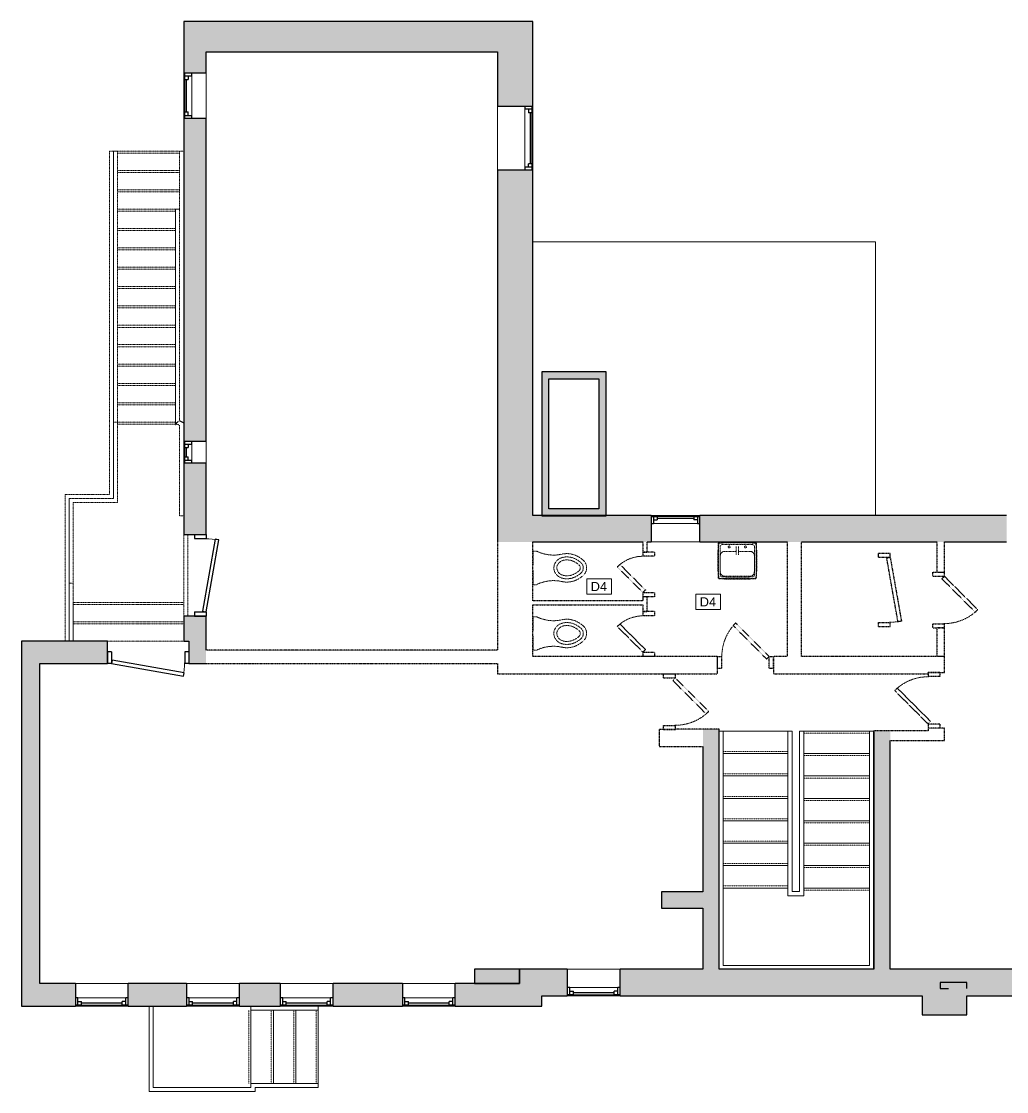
# Model space of a CAD drawing. Header units: inches. Extents: x -529 to 1015, y -2066 to -1239.
# Drawn here: x -529 to -45, y -1968 to -1442 of the extents above; entities that cross this region are included whole.
import ezdxf

# ---------------------------------------------------------------- set-up
doc = ezdxf.new("R2010")
doc.units = ezdxf.units.IN
doc.header["$MEASUREMENT"] = 0
doc.linetypes.add('Demolished', pattern=[0.1875, 0.125, -0.0625])
doc.linetypes.add('Overhead 1_16_', pattern=[0.101562, 0.0625, -0.039062])
for name, color, linetype, lineweight in [('A-ANNO-KEYN', 231, 'Continuous', 9), ('A-DOOR', 31, 'Continuous', 18), ('A-DOOR-FRAM', 31, 'Continuous', 30), ('A-FLOR-HRAL', 11, 'Continuous', 18), ('A-GLAZ', 151, 'Continuous', 18), ('A-ROOF', 132, 'Demolished', 9), ('A-WALL', 113, 'Continuous', 18), ('A-WALL-PATT', 111, 'Continuous', 18), ('I-WALL', 2, 'Demolished', 9), ('P-SANR-FIXT', 6, 'Demolished', 9), ('S-STRS', 31, 'Continuous', 18)]:
    doc.layers.add(name, color=color, linetype=linetype, lineweight=lineweight)
doc.styles.add('Arial', font='arial.ttf', dxfattribs={"height": 4.5})

# ---------------------------------------------------------------- blocks, each defined once
blk = doc.blocks.new('extra piece - extra piece-5080210-2ND FLOOR - DEMOLITION')
at = {"layer": 'A-WALL', "lineweight": 9}
blk.add_hatch(color=7, dxfattribs=at).paths.add_polyline_path([(-284.58, -1914.58), (-284.58, -1907.52), (-306.63, -1907.52), (-306.63, -1914.58)], flags=0)
at = {"layer": 'A-WALL', "color": 8, "lineweight": 30}
for p, q in [((-284.58, -1907.52), (-306.63, -1907.52)), ((-306.63, -1907.52), (-306.63, -1914.58)), ((-284.58, -1914.58), (-284.58, -1907.52)), ((-306.63, -1914.58), (-284.58, -1914.58))]:
    blk.add_line(p, q, dxfattribs=at)
blk = doc.blocks.new('Single Flush - D1 3_ X 7_3_ - NOT FR-6103513-2ND FLOOR - DEMOLITION')
at = {"layer": 'A-DOOR', "color": 8, "lineweight": 30}
for p, q in [((-17.36, 11.72), (-17.67, 10)), ((17.91, 5.5), (-17.36, 11.72)), ((-17.67, 10), (17.6, 3.78)), ((17.6, 3.78), (17.91, 5.5))]:
    blk.add_line(p, q, dxfattribs=at)
at = {"layer": 'A-DOOR', "lineweight": 9}
blk.add_arc((17.91, 5.5), 35.81, 170, 180.5, dxfattribs=at)
at = {"layer": 'A-DOOR-FRAM', "color": 8}
for p, q in [((-20, -0.25), (-20, 5.5)), ((-20, 5.5), (-18, 5.5)), ((-18, -0.25), (-18, 5.5)), ((18, -0.25), (18, 5.5)), ((18, 5.5), (20, 5.5)), ((20, -0.25), (20, 5.5)), ((-20, -0.25), (-18, -0.25)), ((18, -0.25), (20, -0.25))]:
    blk.add_line(p, q, dxfattribs=at)
blk = doc.blocks.new('Single Flush - OTJ_SOLIDFLUSH_ALUM 7_ 1_ 11 3_8_-5153016-2ND FLOOR - DEMOLITION')
at = {"layer": 'A-DOOR', "color": 10, "linetype": 'Demolished', "lineweight": 30}
for p, q in [((-4.8, 20.65), (-6.04, 19.41)), ((-6.04, 19.41), (10.36, 3.01)), ((11.59, 4.25), (-4.8, 20.65)), ((10.36, 3.01), (11.59, 4.25))]:
    blk.add_line(p, q, dxfattribs=at)
at = {"layer": 'A-DOOR', "color": 7, "linetype": 'Demolished', "lineweight": 9}
blk.add_arc((11.59, 4.25), 23.19, 135, 180.5, dxfattribs=at)
at = {"layer": 'A-DOOR-FRAM', "color": 10, "linetype": 'Demolished'}
for p, q in [((-13.69, -1.5), (-13.69, 4.25)), ((-13.69, 4.25), (-11.69, 4.25)), ((-11.69, -1.5), (-11.69, 4.25)), ((11.69, -1.5), (11.69, 4.25)), ((11.69, 4.25), (13.69, 4.25)), ((13.69, -1.5), (13.69, 4.25)), ((-13.69, -1.5), (-11.69, -1.5)), ((11.69, -1.5), (13.69, -1.5))]:
    blk.add_line(p, q, dxfattribs=at)
blk = doc.blocks.new('Single Flush - OTJ_SOLIDFLUSH_ALUM 7_ 1_ 11 3_8_-5152999-2ND FLOOR - DEMOLITION')
at = {"layer": 'A-DOOR', "color": 10, "linetype": 'Demolished', "lineweight": 30}
for p, q in [((-6.04, -17.03), (10.36, -0.64)), ((11.59, -1.88), (-4.8, -18.27)), ((10.36, -0.64), (11.59, -1.88)), ((-4.8, -18.27), (-6.04, -17.03))]:
    blk.add_line(p, q, dxfattribs=at)
at = {"layer": 'A-DOOR', "color": 7, "linetype": 'Demolished', "lineweight": 9}
blk.add_arc((11.59, -1.88), 23.19, 179.5, 225, dxfattribs=at)
at = {"layer": 'A-DOOR-FRAM', "color": 10, "linetype": 'Demolished'}
for p, q in [((-13.69, 3.87), (-13.69, -1.88)), ((-13.69, 3.87), (-11.69, 3.87)), ((-11.69, 3.87), (-11.69, -1.88)), ((11.69, 3.87), (11.69, -1.88)), ((11.69, 3.87), (13.69, 3.87)), ((13.69, 3.87), (13.69, -1.88)), ((-13.69, -1.88), (-11.69, -1.88)), ((11.69, -1.88), (13.69, -1.88))]:
    blk.add_line(p, q, dxfattribs=at)
blk = doc.blocks.new('Window-Double-Hung - 26_ x 42_-5128332-2ND FLOOR - DEMOLITION')
at = {"layer": 'A-GLAZ', "color": 8, "lineweight": 30}
for p, q in [((-13, 6.5), (-13, -6.5)), ((-13, 6), (-10, 6)), ((-11.75, 6), (-11.75, 2.5)), ((-10, 6), (-10, 4.25)), ((10, 6), (13, 6)), ((10, 6), (10, 4.25)), ((11.75, 6), (11.75, 2.5)), ((13, -6.5), (13, 6.5)), ((-13, 2.5), (-11.75, 2.5)), ((-11.75, 4.25), (-10, 4.25)), ((-10, 5.125), (10, 5.125)), ((11.75, 4.25), (10, 4.25)), ((11.75, 2.5), (13, 2.5))]:
    blk.add_line(p, q, dxfattribs=at)
at = {"layer": 'A-GLAZ'}
for p, q in [((13, 6.5), (-13, 6.5)), ((-13, -6.5), (13, -6.5))]:
    blk.add_line(p, q, dxfattribs=at)
at = {"layer": 'A-GLAZ', "lineweight": 9}
for p, q in [((-10, 6), (10, 6)), ((-11.75, 2.5), (11.75, 2.5))]:
    blk.add_line(p, q, dxfattribs=at)
blk = doc.blocks.new('Window-Double-Hung - 26_ x 42_-5128400-2ND FLOOR - DEMOLITION')
at = {"layer": 'A-GLAZ', "color": 8, "lineweight": 30}
for p, q in [((-13, 5.5), (-13, -5.5)), ((13, -5.5), (13, 5.5)), ((-13, 5), (-10, 5)), ((-13, 1.5), (-11.75, 1.5)), ((-11.75, 5), (-11.75, 1.5)), ((-11.75, 3.25), (-10, 3.25)), ((-10, 5), (-10, 3.25)), ((-10, 4.125), (10, 4.125)), ((10, 5), (13, 5)), ((10, 5), (10, 3.25)), ((11.75, 3.25), (10, 3.25)), ((11.75, 5), (11.75, 1.5)), ((11.75, 1.5), (13, 1.5))]:
    blk.add_line(p, q, dxfattribs=at)
at = {"layer": 'A-GLAZ'}
for p, q in [((13, 5.5), (-13, 5.5)), ((-13, -5.5), (13, -5.5))]:
    blk.add_line(p, q, dxfattribs=at)
at = {"layer": 'A-GLAZ', "lineweight": 9}
for p, q in [((-11.75, 1.5), (11.75, 1.5)), ((-10, 5), (10, 5))]:
    blk.add_line(p, q, dxfattribs=at)
blk = doc.blocks.new('Single Flush - OTJ_SOLIDFLUSH_ALUM 7_ 1_ 11 3_8_-5177327-2ND FLOOR - DEMOLITION')
at = {"layer": 'A-DOOR', "color": 10, "linetype": 'Demolished', "lineweight": 30}
for p, q in [((-6.04, -19.16), (10.36, -2.76)), ((11.59, -4), (-4.8, -20.4)), ((10.36, -2.76), (11.59, -4)), ((-4.8, -20.4), (-6.04, -19.16))]:
    blk.add_line(p, q, dxfattribs=at)
at = {"layer": 'A-DOOR', "color": 7, "linetype": 'Demolished', "lineweight": 9}
blk.add_arc((11.59, -4), 23.19, 179.5, 225, dxfattribs=at)
at = {"layer": 'A-DOOR-FRAM', "color": 10, "linetype": 'Demolished'}
for p, q in [((-13.69, 1.75), (-13.69, -4)), ((-13.69, 1.75), (-11.69, 1.75)), ((-11.69, 1.75), (-11.69, -4)), ((11.69, 1.75), (11.69, -4)), ((11.69, 1.75), (13.69, 1.75)), ((13.69, 1.75), (13.69, -4)), ((-13.69, -4), (-11.69, -4)), ((11.69, -4), (13.69, -4))]:
    blk.add_line(p, q, dxfattribs=at)
blk = doc.blocks.new('Window-Double-Hung - 22_ X 52_-5167452-2ND FLOOR - DEMOLITION')
at = {"layer": 'A-GLAZ', "color": 8, "lineweight": 30}
for p, q in [((-11, 5.5), (-11, -5.5)), ((11, -5.5), (11, 5.5)), ((-11, 5), (-8, 5)), ((-11, 1.5), (-9.75, 1.5)), ((-9.75, 5), (-9.75, 1.5)), ((-9.75, 3.25), (-8, 3.25)), ((-8, 5), (-8, 3.25)), ((-8, 4.125), (8, 4.125)), ((8, 5), (11, 5)), ((8, 5), (8, 3.25)), ((9.75, 3.25), (8, 3.25)), ((9.75, 5), (9.75, 1.5)), ((9.75, 1.5), (11, 1.5))]:
    blk.add_line(p, q, dxfattribs=at)
at = {"layer": 'A-GLAZ'}
for p, q in [((11, 5.5), (-11, 5.5)), ((-11, -5.5), (11, -5.5))]:
    blk.add_line(p, q, dxfattribs=at)
at = {"layer": 'A-GLAZ', "lineweight": 9}
for p, q in [((-9.75, 1.5), (9.75, 1.5)), ((-8, 5), (8, 5))]:
    blk.add_line(p, q, dxfattribs=at)
blk = doc.blocks.new('Window-Double-Hung - 31_ X 52_-5196153-2ND FLOOR - DEMOLITION')
at = {"layer": 'A-GLAZ', "color": 8, "lineweight": 30}
for p, q in [((-15.5, 8.6875), (-15.5, -8.6875)), ((-15.5, 8.1875), (-12.5, 8.1875)), ((-14.25, 8.1875), (-14.25, 4.6875)), ((-14.25, 6.4375), (-12.5, 6.4375)), ((-12.5, 8.1875), (-12.5, 6.4375)), ((-12.5, 7.3125), (12.5, 7.3125)), ((12.5, 8.1875), (15.5, 8.1875)), ((12.5, 8.1875), (12.5, 6.4375)), ((14.25, 6.4375), (12.5, 6.4375)), ((14.25, 8.1875), (14.25, 4.6875)), ((15.5, -8.6875), (15.5, 8.6875)), ((-15.5, 4.6875), (-14.25, 4.6875)), ((14.25, 4.6875), (15.5, 4.6875))]:
    blk.add_line(p, q, dxfattribs=at)
at = {"layer": 'A-GLAZ'}
for p, q in [((15.5, 8.6875), (-15.5, 8.6875)), ((-15.5, -8.6875), (15.5, -8.6875))]:
    blk.add_line(p, q, dxfattribs=at)
at = {"layer": 'A-GLAZ', "lineweight": 9}
for p, q in [((-12.5, 8.1875), (12.5, 8.1875)), ((-14.25, 4.6875), (14.25, 4.6875))]:
    blk.add_line(p, q, dxfattribs=at)
blk = doc.blocks.new('P-Toilet-Wall-3D - Wall Mount-5502591-2ND FLOOR - DEMOLITION')
at = {"layer": 'P-SANR-FIXT', "color": 7}
for p, q in [((-277.88, -1709.22), (-277.88, -1702.22)), ((-277.88, -1702.22), (-276.26, -1702.22)), ((-277.95, -1709.22), (-277.88, -1709.22)), ((-277.88, -1711.72), (-277.95, -1711.72)), ((-277.88, -1718.72), (-277.88, -1711.72)), ((-276.26, -1718.72), (-277.88, -1718.72))]:
    blk.add_line(p, q, dxfattribs=at)
for centre, radius, start, end in [((-267.85, -1685.37), 18.83, 243.4615, 282.704), ((-262.09, -1710.9), 5.71, 102.704, 149.296), ((-262.09, -1710.9), 4.24, 102.704, 149.296), ((-261.3, -1714.4), 10.93, 65.296, 102.704), ((-261.3, -1714.4), 9.3, 65.296, 102.704), ((-261.3, -1714.4), 7.83, 65.296, 102.704), ((-262.62, -1717.28), 11, 48.704, 65.296), ((-262.62, -1717.28), 12.47, 48.704, 65.296), ((-262.62, -1717.28), 14.09, 48.704, 65.296), ((-256.64, -1710.47), 5.03, 311.296, 48.704), ((-262.82, -1710.47), 4.87, 149.296, 210.704), ((-262.82, -1710.47), 3.4, 149.296, 210.704), ((-262.09, -1710.04), 4.24, 210.704, 257.296), ((-262.62, -1703.66), 11, 294.704, 311.296), ((-256.64, -1710.47), 1.93, 311.296, 48.704), ((-256.64, -1710.47), 3.4, 311.296, 48.704), ((-267.85, -1735.57), 18.83, 77.296, 116.5385), ((-262.09, -1710.04), 5.71, 210.704, 257.296), ((-261.3, -1706.53), 10.93, 257.296, 294.704), ((-261.3, -1706.53), 9.3, 257.296, 294.704), ((-261.3, -1706.53), 7.83, 257.296, 294.704), ((-262.62, -1703.66), 12.47, 294.704, 311.296), ((-262.62, -1703.66), 14.09, 294.704, 311.296)]:
    blk.add_arc(centre, radius, start, end, dxfattribs=at)
blk = doc.blocks.new('Single Flush - OTJ_SOLIDFLUSH_ALUM 1_5_ W-5494110-2ND FLOOR - DEMOLITION')
at = {"layer": 'A-DOOR', "color": 10, "linetype": 'Demolished', "lineweight": 30}
for p, q in [((-4.93, -12.36), (7.67, 0.24)), ((7.67, 0.24), (8.91, -1)), ((8.91, -1), (-3.69, -13.6)), ((-3.69, -13.6), (-4.93, -12.36))]:
    blk.add_line(p, q, dxfattribs=at)
at = {"layer": 'A-DOOR', "color": 7, "linetype": 'Demolished', "lineweight": 9}
blk.add_arc((8.91, -1), 17.81, 179.5, 225, dxfattribs=at)
at = {"layer": 'A-DOOR-FRAM', "color": 10, "linetype": 'Demolished'}
for p, q in [((-11, 4.75), (-11, -1)), ((-11, 4.75), (-9, 4.75)), ((-9, 4.75), (-9, -1)), ((9, 4.75), (9, -1)), ((9, 4.75), (11, 4.75)), ((11, 4.75), (11, -1)), ((-11, -1), (-9, -1)), ((9, -1), (11, -1))]:
    blk.add_line(p, q, dxfattribs=at)
blk = doc.blocks.new('P-Sink-Rectangular - PSR1918-3060176-2ND FLOOR - DEMOLITION')
at = {"layer": 'P-SANR-FIXT', "color": 7}
for p, q in [((-9.5, 4.97), (-9.34, 8.49)), ((-9.13, 8.48), (-9.28, 4.96)), ((-8.99, 8.84), (-5.52, 9)), ((-5.51, 8.78), (-8.98, 8.63)), ((-8.5, 5.01), (-8.42, 6.97)), ((-7.47, 7.92), (-5.51, 8)), ((-5.52, 9), (5.52, 9)), ((-5.52, 9), (-5.51, 8.78)), ((5.51, 8.78), (-5.51, 8.78)), ((-5.51, 8), (5.51, 8)), ((5.52, 9), (5.51, 8.78)), ((8.98, 8.63), (5.51, 8.78)), ((5.51, 8), (7.47, 7.92)), ((5.52, 9), (8.99, 8.84)), ((8.42, 6.97), (8.5, 5.01)), ((9.28, 4.96), (9.13, 8.48)), ((9.34, 8.49), (9.5, 4.97)), ((-9.5, 4.97), (-9.28, 4.96)), ((-9.5, -4.97), (-9.5, 4.97)), ((-9.28, 4.96), (-9.28, -4.96)), ((-8.5, -5.01), (-8.5, 5.01)), ((-8.35, -5.5), (-8.35, 2.5)), ((-8.35, -5.5), (-8.35, 2.5)), ((-6.25, 4.6), (-0.49, 4.6)), ((-6.25, 4.6), (-0.49, 4.6)), ((0.48, 4.6), (6.25, 4.6)), ((0.48, 4.6), (6.25, 4.6)), ((8.35, 2.5), (8.35, -5.5)), ((8.35, 2.5), (8.35, -5.5)), ((8.5, 5.01), (8.5, -5.01)), ((9.5, 4.97), (9.28, 4.96)), ((9.28, -4.96), (9.28, 4.96)), ((9.5, 4.97), (9.5, -4.97)), ((-9.5, -4.97), (-9.28, -4.96)), ((-9.34, -8.49), (-9.5, -4.97)), ((-9.28, -4.96), (-9.13, -8.48)), ((-8.42, -6.97), (-8.5, -5.01)), ((8.5, -5.01), (8.42, -6.97)), ((9.13, -8.48), (9.28, -4.96)), ((9.5, -4.97), (9.28, -4.96)), ((9.5, -4.97), (9.34, -8.49)), ((-5.52, -9), (-8.99, -8.84)), ((-8.98, -8.63), (-5.51, -8.78)), ((-5.51, -8), (-7.47, -7.92)), ((6.25, -7.6), (-6.25, -7.6)), ((6.25, -7.6), (-6.25, -7.6)), ((-5.52, -9), (-5.51, -8.78)), ((5.52, -9), (-5.52, -9)), ((5.51, -8), (-5.51, -8)), ((-5.51, -8.78), (5.51, -8.78)), ((7.47, -7.92), (5.51, -8)), ((5.51, -8.78), (8.98, -8.63)), ((5.52, -9), (5.51, -8.78)), ((8.99, -8.84), (5.52, -9))]:
    blk.add_line(p, q, dxfattribs=at)
at = {"layer": 'P-SANR-FIXT', "color": 7, "flags": 128}
for points in [[(-0.5, 6.97), (-0.5, 6.97), (-0.5, 6.96), (-0.5, 6.95), (-0.5, 6.94), (-0.5, 6.93), (-0.5, 6.91), (-0.5, 6.89), (-0.5, 6.87), (-0.5, 6.84), (-0.5, 6.81), (-0.5, 6.78), (-0.5, 6.74), (-0.5, 6.7), (-0.5, 6.66), (-0.5, 6.62), (-0.5, 6.57), (-0.5, 6.52), (-0.5, 6.47), (-0.5, 6.42), (-0.5, 6.36), (-0.5, 6.3), (-0.5, 6.24), (-0.5, 6.18), (-0.5, 6.11), (-0.5, 6.05), (-0.5, 5.98), (-0.5, 5.91), (-0.5, 5.84), (-0.5, 5.77), (-0.5, 5.69), (-0.5, 5.62), (-0.5, 5.54), (-0.5, 5.46), (-0.5, 5.39), (-0.5, 5.31), (-0.5, 5.23), (-0.5, 5.15), (-0.5, 5.07), (-0.5, 4.99), (-0.5, 4.91), (-0.5, 4.83), (-0.5, 4.75), (-0.5, 4.67), (-0.5, 4.59), (-0.5, 4.51), (-0.5, 4.44), (-0.5, 4.36), (-0.5, 4.28), (-0.5, 4.21), (-0.5, 4.13), (-0.5, 4.06), (-0.5, 3.99), (-0.5, 3.92), (-0.5, 3.86), (-0.5, 3.79), (-0.5, 3.73), (-0.5, 3.66), (-0.5, 3.61), (-0.5, 3.55), (-0.5, 3.49), (-0.5, 3.44), (-0.5, 3.39), (-0.5, 3.34), (-0.5, 3.3), (-0.5, 3.25), (-0.5, 3.21), (-0.5, 3.18), (-0.5, 3.14), (-0.5, 3.11), (-0.5, 3.08), (-0.5, 3.06), (-0.5, 3.04), (-0.5, 3.02), (-0.5, 3), (-0.5, 2.99), (-0.5, 2.98), (-0.5, 2.97), (-0.5, 2.97), (-0.5, 2.97)], [(0.5, 2.97), (0.5, 2.97), (0.5, 2.97), (0.5, 2.98), (0.5, 2.99), (0.5, 3.01), (0.5, 3.02), (0.5, 3.05), (0.5, 3.07), (0.5, 3.1), (0.5, 3.13), (0.5, 3.16), (0.5, 3.19), (0.5, 3.23), (0.5, 3.27), (0.5, 3.32), (0.5, 3.36), (0.5, 3.41), (0.5, 3.46), (0.5, 3.52), (0.5, 3.57), (0.5, 3.63), (0.5, 3.69), (0.5, 3.76), (0.5, 3.82), (0.5, 3.89), (0.5, 3.95), (0.5, 4.02), (0.5, 4.1), (0.5, 4.17), (0.5, 4.24), (0.5, 4.32), (0.5, 4.39), (0.5, 4.47), (0.5, 4.55), (0.5, 4.63), (0.5, 4.71), (0.5, 4.79), (0.5, 4.87), (0.5, 4.95), (0.5, 5.03), (0.5, 5.11), (0.5, 5.19), (0.5, 5.26), (0.5, 5.34), (0.5, 5.42), (0.5, 5.5), (0.5, 5.58), (0.5, 5.65), (0.5, 5.73), (0.5, 5.8), (0.5, 5.87), (0.5, 5.94), (0.5, 6.01), (0.5, 6.08), (0.5, 6.14), (0.5, 6.21), (0.5, 6.27), (0.5, 6.33), (0.5, 6.39), (0.5, 6.44), (0.5, 6.49), (0.5, 6.55), (0.5, 6.59), (0.5, 6.64), (0.5, 6.68), (0.5, 6.72), (0.5, 6.76), (0.5, 6.79), (0.5, 6.82), (0.5, 6.85), (0.5, 6.88), (0.5, 6.9), (0.5, 6.92), (0.5, 6.93), (0.5, 6.95), (0.5, 6.96), (0.5, 6.96), (0.5, 6.97), (0.5, 6.97)]]:
    blk.add_lwpolyline(points, dxfattribs=at)
at = {"layer": 'P-SANR-FIXT', "color": 7}
for centre, radius, start, end in [((-8.97, 8.47), 0.371, 92.5667, 177.4333), ((-8.97, 8.47), 0.156, 92.5667, 177.4333), ((-7.42, 6.92), 0.995, 92.5667, 177.4333), ((-4, 6.75), 0.5, 360, 180), ((-4, 6.75), 0.5, 180, 360), ((4, 6.75), 0.5, 360, 180), ((4, 6.75), 0.5, 180, 360), ((7.42, 6.92), 0.995, 2.5667, 87.4333), ((8.97, 8.47), 0.156, 2.5667, 87.4333), ((8.97, 8.47), 0.371, 2.5667, 87.4333), ((-6.25, 2.5), 2.1, 90, 180), ((-6.25, 2.5), 2.1, 90, 180), ((-6.25, 2.5), 2.1, 160.0288, 180), ((-6.25, 2.5), 2.1, 115.0288, 154.9712), ((-6.25, 2.5), 2.1, 90, 109.9712), ((6.25, 2.5), 2.1, 70.0288, 90), ((6.25, 2.5), 2.1, 0, 90), ((6.25, 2.5), 2.1, 0, 90), ((6.25, 2.5), 2.1, 25.0288, 64.9712), ((6.25, 2.5), 2.1, 0, 19.9712), ((-8.97, -8.47), 0.371, 182.5667, 267.4333), ((-8.97, -8.47), 0.156, 182.5667, 267.4333), ((-7.42, -6.92), 0.995, 182.5667, 267.4333), ((-6.25, -5.5), 2.1, 180, 199.9712), ((-6.25, -5.5), 2.1, 180, 270), ((-6.25, -5.5), 2.1, 180, 270), ((-6.25, -5.5), 2.1, 205.0288, 244.9712), ((-6.25, -5.5), 2.1, 250.0288, 270), ((6.25, -5.5), 2.1, 270, 360), ((6.25, -5.5), 2.1, 270, 360), ((6.25, -5.5), 2.1, 270, 289.9712), ((6.25, -5.5), 2.1, 295.0288, 334.9712), ((7.42, -6.92), 0.995, 272.5667, 357.4333), ((6.25, -5.5), 2.1, 340.0288, 360), ((8.97, -8.47), 0.156, 272.5667, 357.4333), ((8.97, -8.47), 0.371, 272.5667, 357.4333)]:
    blk.add_arc(centre, radius, start, end, dxfattribs=at)
blk = doc.blocks.new('Single Flush - D1 2_8_ X 6_8_ - NOT FR-5955694-2ND FLOOR - DEMOLITION')
at = {"layer": 'A-DOOR', "color": 10, "linetype": 'Demolished', "lineweight": 30}
for p, q in [((-15.73, -7.8), (15.6, -2.28)), ((15.91, -4), (-15.42, -9.52)), ((15.6, -2.28), (15.91, -4)), ((-15.42, -9.52), (-15.73, -7.8))]:
    blk.add_line(p, q, dxfattribs=at)
at = {"layer": 'A-DOOR', "color": 7, "linetype": 'Demolished', "lineweight": 9}
blk.add_arc((15.91, -4), 31.81, 179.5, 190, dxfattribs=at)
at = {"layer": 'A-DOOR-FRAM', "color": 10, "linetype": 'Demolished'}
for p, q in [((-18, 1.75), (-18, -4)), ((-18, 1.75), (-16, 1.75)), ((-16, 1.75), (-16, -4)), ((16, 1.75), (16, -4)), ((16, 1.75), (18, 1.75)), ((18, 1.75), (18, -4)), ((-18, -4), (-16, -4)), ((16, -4), (18, -4))]:
    blk.add_line(p, q, dxfattribs=at)
blk = doc.blocks.new('Window-Double-Hung - 24_ x 36_-5514896-2ND FLOOR - DEMOLITION')
at = {"layer": 'A-GLAZ', "color": 8, "lineweight": 30}
for p, q in [((-12, 6.5), (-12, -6.5)), ((-12, 6), (-9, 6)), ((-10.75, 6), (-10.75, 2.5)), ((-9, 6), (-9, 4.25)), ((9, 6), (12, 6)), ((9, 6), (9, 4.25)), ((10.75, 6), (10.75, 2.5)), ((12, -6.5), (12, 6.5)), ((-12, 2.5), (-10.75, 2.5)), ((-10.75, 4.25), (-9, 4.25)), ((-9, 5.125), (9, 5.125)), ((10.75, 4.25), (9, 4.25)), ((10.75, 2.5), (12, 2.5))]:
    blk.add_line(p, q, dxfattribs=at)
at = {"layer": 'A-GLAZ'}
for p, q in [((12, 6.5), (-12, 6.5)), ((-12, -6.5), (12, -6.5))]:
    blk.add_line(p, q, dxfattribs=at)
at = {"layer": 'A-GLAZ', "lineweight": 9}
for p, q in [((-9, 6), (9, 6)), ((-10.75, 2.5), (10.75, 2.5))]:
    blk.add_line(p, q, dxfattribs=at)
blk = doc.blocks.new('Top Rail Type - Top Rail_Internal_-5646202-2ND FLOOR - DEMOLITION')
at = {"layer": 'A-FLOR-HRAL', "color": 7, "linetype": 'Demolished', "lineweight": 9}
for p, q in [((-483.95, -1505.89), (-481.95, -1505.89)), ((-483.95, -1638.89), (-483.95, -1505.89)), ((-481.95, -1505.89), (-481.95, -1638.89)), ((-483.95, -1638.89), (-481.95, -1638.89)), ((-483.95, -1676.44), (-483.95, -1638.89)), ((-481.95, -1638.89), (-481.95, -1678.44)), ((-505.7, -1676.44), (-483.95, -1676.44)), ((-505.7, -1717.94), (-505.7, -1676.44)), ((-481.95, -1678.44), (-503.7, -1678.44)), ((-503.7, -1678.44), (-503.7, -1717.94)), ((-505.7, -1717.94), (-503.7, -1717.94)), ((-505.7, -1727.44), (-505.7, -1717.94)), ((-503.7, -1717.94), (-503.7, -1727.44)), ((-505.7, -1746.44), (-505.7, -1727.44)), ((-503.7, -1727.44), (-503.7, -1746.44))]:
    blk.add_line(p, q, dxfattribs=at)
blk = doc.blocks.new('Top Rail Type - Top Rail_Internal_-V6-2ND FLOOR - DEMOLITION')
at = {"layer": 'A-FLOR-HRAL', "color": 7, "linetype": 'Demolished', "lineweight": 9}
for p, q in [((-481.95, -1505.89), (-483.95, -1505.89)), ((-483.95, -1505.89), (-483.95, -1638.89)), ((-481.95, -1505.89), (-481.95, -1638.89)), ((-483.95, -1638.89), (-483.95, -1676.44)), ((-481.95, -1638.89), (-481.95, -1678.44)), ((-505.7, -1676.44), (-505.7, -1717.94)), ((-483.95, -1676.44), (-505.7, -1676.44)), ((-503.7, -1678.44), (-503.7, -1717.94)), ((-481.95, -1678.44), (-503.7, -1678.44)), ((-505.7, -1717.94), (-505.7, -1746.44)), ((-503.7, -1717.94), (-503.7, -1746.44))]:
    blk.add_line(p, q, dxfattribs=at)
blk = doc.blocks.new('Top Rail Type - Top Rail_Internal_-5646213-2ND FLOOR - DEMOLITION')
at = {"layer": 'A-FLOR-HRAL', "color": 7, "linetype": 'Demolished', "lineweight": 9}
for p, q in [((-453.45, -1534.39), (-451.45, -1534.39)), ((-453.45, -1639.43), (-453.45, -1534.39)), ((-451.45, -1534.39), (-451.45, -1638.28)), ((-452.45, -1638.89), (-453.45, -1639.43)), ((-453.37, -1639.55), (-451.52, -1638.24)), ((-451.52, -1638.24), (-449.45, -1639.28)), ((-453.45, -1639.51), (-453.45, -1640.27)), ((-453.45, -1640.27), (-452.72, -1639.88)), ((-451.45, -1640.51), (-453.37, -1639.55)), ((-451.45, -1684.95), (-451.45, -1640.51)), ((-449.45, -1684.95), (-451.45, -1684.95))]:
    blk.add_line(p, q, dxfattribs=at)
blk = doc.blocks.new('Top Rail Type - Top Rail_Internal_-V7-2ND FLOOR - DEMOLITION')
at = {"layer": 'A-FLOR-HRAL', "color": 7, "linetype": 'Demolished', "lineweight": 9}
for p, q in [((-451.45, -1534.39), (-453.45, -1534.39)), ((-453.45, -1534.39), (-453.45, -1639.51)), ((-451.45, -1534.39), (-451.45, -1638.28)), ((-451.45, -1638.28), (-449.45, -1639.28)), ((-453.37, -1639.55), (-451.45, -1640.51)), ((-451.45, -1640.51), (-451.45, -1684.95)), ((-449.45, -1684.95), (-451.45, -1684.95))]:
    blk.add_line(p, q, dxfattribs=at)
blk = doc.blocks.new('Window-Double-Hung - 10_5_ X 52_ 2-5956748-2ND FLOOR - DEMOLITION')
at = {"layer": 'A-GLAZ', "color": 8, "lineweight": 30}
for p, q in [((-5.25, 5.5), (-5.25, -5.5)), ((5.25, -5.5), (5.25, 5.5)), ((-5.25, 5), (-2.25, 5)), ((-5.25, 1.5), (-4, 1.5)), ((-4, 5), (-4, 1.5)), ((-4, 3.25), (-2.25, 3.25)), ((-2.25, 5), (-2.25, 3.25)), ((-2.25, 4.125), (2.25, 4.125)), ((2.25, 5), (5.25, 5)), ((2.25, 5), (2.25, 3.25)), ((4, 3.25), (2.25, 3.25)), ((4, 5), (4, 1.5)), ((4, 1.5), (5.25, 1.5))]:
    blk.add_line(p, q, dxfattribs=at)
at = {"layer": 'A-GLAZ'}
for p, q in [((5.25, 5.5), (-5.25, 5.5)), ((-5.25, -5.5), (5.25, -5.5))]:
    blk.add_line(p, q, dxfattribs=at)
at = {"layer": 'A-GLAZ', "lineweight": 9}
for p, q in [((-4, 1.5), (4, 1.5)), ((-2.25, 5), (2.25, 5))]:
    blk.add_line(p, q, dxfattribs=at)
blk = doc.blocks.new('Keynote Tag - Keynote Number - Boxed-135510-2ND FLOOR - DEMOLITION')
at = {"layer": 'A-ANNO-KEYN'}
for p, q in [((-0.125, -0.079), (-0.125, 0.078)), ((-0.125, 0.078), (0.125, 0.078)), ((0.125, 0.078), (0.125, -0.079)), ((-0.125, -0.079), (0.125, -0.079))]:
    blk.add_line(p, q, dxfattribs=at)

msp = doc.modelspace()

# ---------------------------------------------------------------- hatches: boundary and pattern name
at = {"layer": 'A-WALL-PATT', "lineweight": 9}
h = msp.add_hatch(color=7, dxfattribs=at)
h.paths.add_polyline_path([(-446.95, -1746.44), (-438.45, -1746.44), (-438.45, -1734.12), (-449.45, -1734.12), (-449.45, -1746.44)], flags=0)
h.paths.add_polyline_path([(-438.45, -1694.12), (-438.45, -1658.93), (-449.45, -1658.93), (-449.45, -1694.12)], flags=0)
h.paths.add_polyline_path([(-449.45, -1648.43), (-438.45, -1648.43), (-438.45, -1489.66), (-449.45, -1489.66)], flags=0)
h.paths.add_polyline_path([(-438.45, -1467.66), (-438.45, -1442.2), (-449.45, -1442.2), (-449.45, -1467.66)], flags=0)
for points in [[(-277.95, -1457.2), (-277.95, -1442.2), (-438.45, -1442.2), (-438.45, -1457.2), (-295.32, -1457.2)], [(-295.32, -1684.72), (-277.95, -1684.72), (-277.95, -1549.39), (-295.32, -1549.39), (-295.32, -1656.88)], [(-245.58, -1617.72), (-242.08, -1617.72), (-242.08, -1614.22), (-273.58, -1614.22), (-273.58, -1617.72), (-270.08, -1617.72)], [(-270.08, -1681.47), (-270.08, -1617.72), (-273.58, -1617.72), (-273.58, -1681.47)], [(-242.08, -1684.97), (-242.08, -1617.72), (-245.58, -1617.72), (-245.58, -1684.97)], [(-245.58, -1684.97), (-245.58, -1681.47), (-273.58, -1681.47), (-273.58, -1684.97), (-261.36, -1684.97)], [(-194.36, -1697.72), (-186.36, -1697.72), (-186.36, -1684.72), (-194.36, -1684.72), (-194.36, -1695.96)], [(-529.17, -1925.58), (-520.17, -1925.58), (-520.17, -1746.44), (-529.17, -1746.44), (-529.17, -1865.31)], [(-486.95, -1757.44), (-486.95, -1746.44), (-520.17, -1746.44), (-520.17, -1757.44)], [(-438.45, -1757.44), (-438.45, -1746.44), (-446.95, -1746.44), (-446.95, -1757.44)], [(-186.53, -1907.52), (-186.53, -1789.65), (-194.53, -1789.65), (-194.53, -1907.52)], [(-102.51, -1907.52), (-102.51, -1790.4), (-110.51, -1790.4), (-110.51, -1907.52)], [(-194.53, -1877.53), (-194.53, -1869.53), (-214.9, -1869.53), (-214.9, -1877.53)], [(-273.58, -1925.58), (-273.58, -1907.52), (-284.58, -1907.52), (-284.58, -1925.58)], [(-64.92, -1916.91), (-64.92, -1914.02), (-77.92, -1914.02), (-77.92, -1916.91), (-73.81, -1916.91)], [(-64.92, -1929.91), (-64.92, -1916.91), (-73.81, -1916.91), (-73.81, -1929.91)], [(-73.81, -1929.91), (-73.81, -1920.52), (-86.81, -1920.52), (-86.81, -1929.91)]]:
    msp.add_hatch(color=7, dxfattribs=at).paths.add_polyline_path(points, flags=0)
h = msp.add_hatch(color=7, dxfattribs=at)
h.paths.add_polyline_path([(-277.95, -1549.39), (-277.95, -1515.05), (-295.32, -1515.05), (-295.32, -1549.39)], flags=0)
h.paths.add_polyline_path([(-295.32, -1483.79), (-277.95, -1483.79), (-277.95, -1457.2), (-295.32, -1457.2)], flags=0)
h = msp.add_hatch(color=7, dxfattribs=at)
h.paths.add_polyline_path([(-223.95, -1697.72), (-219.95, -1697.72), (-219.95, -1684.72), (-295.32, -1684.72), (-295.32, -1697.72), (-234.82, -1697.72)], flags=0)
h.paths.add_polyline_path([(-194.36, -1697.72), (-194.36, -1684.72), (-195.95, -1684.72), (-195.95, -1697.72), (-195.01, -1697.72)], flags=0)
h = msp.add_hatch(color=7, dxfattribs=at)
h.paths.add_polyline_path([(357.94, -1697.72), (357.94, -1684.72), (202.95, -1684.72), (202.95, -1697.72), (349.06, -1697.72)], flags=0)
h.paths.add_polyline_path([(126.01, -1697.72), (178.95, -1697.72), (178.95, -1684.72), (126.01, -1684.72)], flags=0)
h.paths.add_polyline_path([(102.01, -1697.72), (102.01, -1684.72), (52.01, -1684.72), (52.01, -1697.72)], flags=0)
h.paths.add_polyline_path([(-45.36, -1697.72), (-45.36, -1684.72), (-186.36, -1684.72), (-186.36, -1697.72), (-75.58, -1697.72)], flags=0)
h.paths.add_polyline_path([(-21.36, -1697.72), (28.01, -1697.72), (28.01, -1684.72), (-21.36, -1684.72)], flags=0)
h = msp.add_hatch(color=7, dxfattribs=at)
h.paths.add_polyline_path([(335.08, -1920.52), (335.08, -1914.91), (351.7, -1914.91), (351.7, -1907.52), (201.3, -1907.52), (201.3, -1920.52), (295.98, -1920.52)], flags=0)
h.paths.add_polyline_path([(133.05, -1920.52), (180.3, -1920.52), (180.3, -1907.52), (97.05, -1907.52), (97.05, -1920.52), (120.05, -1920.52)], flags=0)
h.paths.add_polyline_path([(76.05, -1920.52), (76.05, -1907.52), (-16.81, -1907.52), (-16.81, -1920.52), (30.58, -1920.52)], flags=0)
h.paths.add_polyline_path([(-37.81, -1920.52), (-37.81, -1907.52), (-235.08, -1907.52), (-235.08, -1920.52), (-73.81, -1920.52), (-73.81, -1916.91), (-64.92, -1916.91), (-64.92, -1920.52)], flags=0)
h.paths.add_polyline_path([(-261.08, -1920.52), (-261.08, -1907.52), (-273.58, -1907.52), (-273.58, -1920.52)], flags=0)
h = msp.add_hatch(color=7, dxfattribs=at)
h.paths.add_polyline_path([(-284.58, -1925.58), (-284.58, -1914.58), (-316.08, -1914.58), (-316.08, -1925.58)], flags=0)
h.paths.add_polyline_path([(-376.08, -1925.58), (-342.08, -1925.58), (-342.08, -1914.58), (-376.08, -1914.58)], flags=0)
h.paths.add_polyline_path([(-422.08, -1925.58), (-402.08, -1925.58), (-402.08, -1914.58), (-422.08, -1914.58)], flags=0)
h.paths.add_polyline_path([(-448.08, -1925.58), (-448.08, -1914.58), (-476.67, -1914.58), (-476.67, -1925.58)], flags=0)
h.paths.add_polyline_path([(-520.17, -1925.58), (-502.67, -1925.58), (-502.67, -1914.58), (-520.17, -1914.58)], flags=0)

# ---------------------------------------------------------------- linework, layer by layer
at = {"layer": 'A-ROOF', "linetype": 'Continuous', "lineweight": 18}
for p, q in [((-109.75, -1550.37), (-277.95, -1550.37)), ((-109.75, -1684.72), (-109.75, -1550.37))]:
    msp.add_line(p, q, dxfattribs=at)
at = {"layer": 'A-WALL', "color": 8, "lineweight": 30}
for p, q in [((-449.45, -1442.2), (-449.45, -1467.66)), ((-277.95, -1442.2), (-449.45, -1442.2)), ((-277.95, -1483.79), (-277.95, -1442.2)), ((-438.45, -1467.66), (-438.45, -1457.2)), ((-438.45, -1457.2), (-295.32, -1457.2)), ((-295.32, -1457.2), (-295.32, -1483.79)), ((-449.45, -1489.66), (-449.45, -1648.43)), ((-438.45, -1648.43), (-438.45, -1489.66)), ((-295.32, -1515.05), (-295.32, -1697.72)), ((-277.95, -1684.72), (-277.95, -1515.05)), ((-449.45, -1658.93), (-449.45, -1694.12)), ((-438.45, -1694.12), (-438.45, -1658.93)), ((-219.95, -1684.72), (-277.95, -1684.72)), ((-45.36, -1684.72), (-195.95, -1684.72)), ((-449.45, -1694.12), (-438.45, -1694.12)), ((-277.95, -1697.72), (-223.95, -1697.72)), ((-221.95, -1697.72), (-219.95, -1697.72)), ((-195.95, -1697.72), (-153.09, -1697.72)), ((-146.09, -1697.72), (-79.66, -1697.72)), ((-75.91, -1697.72), (-45.36, -1697.72)), ((-438.45, -1734.12), (-449.45, -1734.12)), ((-449.45, -1734.12), (-449.45, -1746.44)), ((-438.45, -1750.81), (-438.45, -1734.12)), ((-486.95, -1746.44), (-529.17, -1746.44)), ((-529.17, -1746.44), (-529.17, -1925.58)), ((-486.95, -1757.44), (-486.95, -1746.44)), ((-449.45, -1746.44), (-446.95, -1746.44)), ((-446.95, -1746.44), (-446.95, -1757.44)), ((-520.17, -1757.44), (-486.95, -1757.44)), ((-520.17, -1914.58), (-520.17, -1757.44)), ((-446.95, -1757.44), (-438.45, -1757.44)), ((-261.08, -1907.52), (-284.58, -1907.52)), ((-284.58, -1907.52), (-284.58, -1914.58)), ((-194.53, -1907.52), (-235.08, -1907.52)), ((-110.51, -1907.52), (-186.53, -1907.52)), ((-37.81, -1907.52), (-102.51, -1907.52)), ((-502.67, -1914.58), (-520.17, -1914.58)), ((-448.08, -1914.58), (-476.67, -1914.58)), ((-402.08, -1914.58), (-422.08, -1914.58)), ((-342.08, -1914.58), (-376.08, -1914.58)), ((-284.58, -1914.58), (-316.08, -1914.58)), ((-64.92, -1914.02), (-77.92, -1914.02)), ((-77.92, -1914.02), (-77.92, -1916.91)), ((-77.92, -1916.91), (-73.81, -1916.91)), ((-64.92, -1916.91), (-64.92, -1914.02)), ((-273.58, -1920.52), (-261.08, -1920.52)), ((-273.58, -1925.58), (-273.58, -1920.52)), ((-235.08, -1920.52), (-86.81, -1920.52)), ((-86.81, -1920.52), (-86.81, -1929.91)), ((-64.92, -1920.52), (-37.81, -1920.52)), ((-64.92, -1929.91), (-64.92, -1920.52)), ((-529.17, -1925.58), (-502.67, -1925.58)), ((-476.67, -1925.58), (-448.08, -1925.58)), ((-422.08, -1925.58), (-402.08, -1925.58)), ((-376.08, -1925.58), (-342.08, -1925.58)), ((-316.08, -1925.58), (-273.58, -1925.58)), ((-86.81, -1929.91), (-64.92, -1929.91))]:
    msp.add_line(p, q, dxfattribs=at)
at = {"layer": 'A-WALL', "lineweight": 9}
msp.add_line((-295.32, -1483.79), (-277.95, -1483.79), dxfattribs=at)
at = {"layer": 'A-WALL', "color": 10, "linetype": 'Demolished', "lineweight": 30}
for p, q in [((-75.91, -1753.95), (-83.91, -1753.95)), ((-75.91, -1761.83), (-75.91, -1753.95)), ((-83.91, -1761.83), (-75.91, -1761.83)), ((-208.02, -1789.84), (-216.02, -1789.84)), ((-216.02, -1789.84), (-216.02, -1798.15)), ((-75.91, -1789.21), (-83.91, -1789.21)), ((-83.91, -1789.21), (-83.91, -1790.4)), ((-75.91, -1795.28), (-75.91, -1789.21)), ((-83.91, -1795.28), (-75.91, -1795.28)), ((-216.02, -1798.15), (-208.02, -1798.15))]:
    msp.add_line(p, q, dxfattribs=at)
at = {"layer": 'I-WALL', "color": 8, "linetype": 'Continuous', "lineweight": 30}
for p, q in [((-242.08, -1614.22), (-273.58, -1614.22)), ((-273.58, -1614.22), (-273.58, -1684.97)), ((-270.08, -1617.72), (-245.58, -1617.72)), ((-270.08, -1681.47), (-270.08, -1617.72)), ((-245.58, -1617.72), (-245.58, -1681.47)), ((-242.08, -1684.97), (-242.08, -1614.22)), ((-273.58, -1684.97), (-242.08, -1684.97)), ((-245.58, -1681.47), (-270.08, -1681.47)), ((-186.53, -1907.52), (-186.53, -1789.65)), ((-110.51, -1790.4), (-110.51, -1907.52)), ((-102.51, -1907.52), (-102.51, -1795.28)), ((-194.53, -1798.15), (-194.53, -1869.53)), ((-194.53, -1869.53), (-214.9, -1869.53)), ((-214.9, -1869.53), (-214.9, -1877.53)), ((-214.9, -1877.53), (-194.53, -1877.53)), ((-194.53, -1877.53), (-194.53, -1907.52))]:
    msp.add_line(p, q, dxfattribs=at)
at = {"layer": 'I-WALL', "color": 10, "lineweight": 30}
for p, q in [((-295.32, -1697.72), (-295.32, -1750.81)), ((-277.95, -1726.69), (-277.95, -1697.72)), ((-223.95, -1697.72), (-223.95, -1702.69)), ((-221.95, -1702.69), (-221.95, -1697.72)), ((-153.09, -1697.72), (-153.09, -1753.95)), ((-146.09, -1753.95), (-146.09, -1697.72)), ((-79.66, -1697.72), (-79.66, -1712.51)), ((-75.91, -1712.51), (-75.91, -1697.72)), ((-223.95, -1702.69), (-221.95, -1702.69)), ((-79.66, -1712.51), (-75.91, -1712.51)), ((-223.95, -1726.69), (-277.95, -1726.69)), ((-221.95, -1724.69), (-223.95, -1724.69)), ((-223.95, -1724.69), (-223.95, -1726.69)), ((-221.95, -1731.94), (-221.95, -1724.69)), ((-277.95, -1753.95), (-277.95, -1728.69)), ((-277.95, -1728.69), (-223.95, -1728.69)), ((-223.95, -1728.69), (-223.95, -1731.94)), ((-223.95, -1731.94), (-221.95, -1731.94)), ((-79.66, -1739.88), (-79.66, -1753.84)), ((-75.91, -1739.88), (-79.66, -1739.88)), ((-75.91, -1753.84), (-75.91, -1739.88)), ((-295.32, -1750.81), (-438.45, -1750.81)), ((-187.28, -1753.95), (-277.95, -1753.95)), ((-187.28, -1762.45), (-187.28, -1753.95)), ((-153.09, -1753.95), (-159.9, -1753.95)), ((-159.9, -1753.95), (-159.9, -1762.45)), ((-83.91, -1753.95), (-146.09, -1753.95)), ((-79.66, -1753.84), (-75.91, -1753.84)), ((-438.45, -1757.44), (-295.32, -1757.44)), ((-295.32, -1757.44), (-295.32, -1762.45)), ((-295.32, -1762.45), (-187.28, -1762.45)), ((-159.9, -1762.45), (-83.91, -1762.45)), ((-83.91, -1762.45), (-83.91, -1761.83)), ((-186.53, -1789.65), (-208.02, -1789.65)), ((-208.02, -1789.65), (-208.02, -1789.84)), ((-83.91, -1790.4), (-110.51, -1790.4)), ((-102.51, -1795.28), (-83.91, -1795.28)), ((-208.02, -1798.15), (-194.53, -1798.15))]:
    msp.add_line(p, q, dxfattribs=at)
at = {"layer": 'S-STRS', "color": 7, "linetype": 'Demolished', "lineweight": 9}
for p, q in [((-483.95, -1505.89), (-485.95, -1505.89)), ((-485.95, -1505.89), (-485.95, -1640.21)), ((-451.45, -1505.89), (-481.95, -1505.89)), ((-451.45, -1506.89), (-481.95, -1506.89)), ((-449.45, -1505.89), (-451.45, -1505.89)), ((-451.45, -1505.89), (-451.45, -1515.39)), ((-451.45, -1515.39), (-481.95, -1515.39)), ((-451.45, -1516.39), (-481.95, -1516.39)), ((-451.45, -1515.39), (-451.45, -1524.89)), ((-451.45, -1524.89), (-481.95, -1524.89)), ((-451.45, -1525.89), (-481.95, -1525.89)), ((-451.45, -1524.89), (-451.45, -1534.39)), ((-453.45, -1534.39), (-481.95, -1534.39)), ((-453.45, -1535.39), (-481.95, -1535.39)), ((-453.45, -1543.89), (-481.95, -1543.89)), ((-453.45, -1544.89), (-481.95, -1544.89)), ((-453.45, -1553.39), (-481.95, -1553.39)), ((-453.45, -1554.39), (-481.95, -1554.39)), ((-453.45, -1562.89), (-481.95, -1562.89)), ((-453.45, -1563.89), (-481.95, -1563.89)), ((-453.45, -1572.39), (-481.95, -1572.39)), ((-453.45, -1573.39), (-481.95, -1573.39)), ((-453.45, -1581.89), (-481.95, -1581.89)), ((-453.45, -1582.89), (-481.95, -1582.89)), ((-453.45, -1591.39), (-481.95, -1591.39)), ((-453.45, -1592.39), (-481.95, -1592.39)), ((-453.45, -1600.89), (-481.95, -1600.89)), ((-453.45, -1601.89), (-481.95, -1601.89)), ((-453.45, -1610.39), (-481.95, -1610.39)), ((-453.45, -1611.39), (-481.95, -1611.39)), ((-453.45, -1619.89), (-481.95, -1619.89)), ((-453.45, -1620.89), (-481.95, -1620.89)), ((-453.45, -1629.39), (-481.95, -1629.39)), ((-453.45, -1630.39), (-481.95, -1630.39)), ((-453.45, -1638.89), (-481.95, -1638.89)), ((-449.45, -1638.89), (-450.21, -1638.89)), ((-485.95, -1640.21), (-485.95, -1674.44)), ((-453.45, -1639.89), (-481.95, -1639.89)), ((-452.68, -1639.89), (-452.75, -1639.89)), ((-485.95, -1674.44), (-507.7, -1674.44)), ((-507.7, -1674.44), (-507.7, -1719.26)), ((-449.45, -1719.26), (-449.45, -1694.12)), ((-447.45, -1719.26), (-447.45, -1694.12)), ((-507.7, -1719.26), (-507.7, -1746.44)), ((-449.45, -1719.26), (-449.45, -1727.44)), ((-447.45, -1719.26), (-447.45, -1734.12)), ((-449.45, -1727.44), (-503.7, -1727.44)), ((-449.45, -1728.44), (-503.7, -1728.44)), ((-449.45, -1727.44), (-449.45, -1734.12)), ((-449.45, -1736.94), (-503.7, -1736.94)), ((-449.45, -1737.94), (-503.7, -1737.94)), ((-449.45, -1746.44), (-486.95, -1746.44))]:
    msp.add_line(p, q, dxfattribs=at)
at = {"layer": 'S-STRS', "lineweight": 9}
for p, q in [((-184.53, -1790.64), (-186.53, -1790.64)), ((-184.53, -1801.64), (-184.53, -1790.64)), ((-184.53, -1790.64), (-152.74, -1790.64)), ((-150.74, -1790.64), (-152.74, -1790.64)), ((-152.74, -1801.64), (-152.74, -1790.64)), ((-150.74, -1869.4), (-150.74, -1790.64)), ((-145, -1790.64), (-147, -1790.64)), ((-147, -1790.64), (-147, -1869.4)), ((-145, -1790.64), (-145, -1801.64)), ((-112.68, -1790.64), (-145, -1790.64)), ((-110.68, -1790.64), (-112.68, -1790.64)), ((-112.68, -1790.64), (-112.68, -1801.64)), ((-110.68, -1790.64), (-110.68, -1869.81)), ((-184.53, -1812.64), (-184.53, -1801.64)), ((-184.53, -1801.64), (-152.74, -1801.64)), ((-152.74, -1812.64), (-152.74, -1801.64)), ((-145, -1801.64), (-145, -1812.64)), ((-112.68, -1801.64), (-145, -1801.64)), ((-112.68, -1801.64), (-112.68, -1812.64)), ((-184.53, -1823.64), (-184.53, -1812.64)), ((-184.53, -1812.64), (-152.74, -1812.64)), ((-152.74, -1823.64), (-152.74, -1812.64)), ((-145, -1812.64), (-145, -1823.64)), ((-112.68, -1812.64), (-145, -1812.64)), ((-112.68, -1812.64), (-112.68, -1823.64)), ((-184.53, -1834.64), (-184.53, -1823.64)), ((-184.53, -1823.64), (-152.74, -1823.64)), ((-152.74, -1834.64), (-152.74, -1823.64)), ((-145, -1823.64), (-145, -1834.64)), ((-112.68, -1823.64), (-145, -1823.64)), ((-112.68, -1823.64), (-112.68, -1834.64)), ((-184.53, -1845.64), (-184.53, -1834.64)), ((-184.53, -1834.64), (-152.74, -1834.64)), ((-152.74, -1845.64), (-152.74, -1834.64)), ((-145, -1834.64), (-145, -1845.64)), ((-112.68, -1834.64), (-145, -1834.64)), ((-112.68, -1834.64), (-112.68, -1845.64)), ((-184.53, -1856.64), (-184.53, -1845.64)), ((-184.53, -1845.64), (-152.74, -1845.64)), ((-152.74, -1856.64), (-152.74, -1845.64)), ((-145, -1845.64), (-145, -1856.64)), ((-112.68, -1845.64), (-145, -1845.64)), ((-112.68, -1845.64), (-112.68, -1856.64)), ((-184.53, -1867.64), (-184.53, -1856.64)), ((-184.53, -1856.64), (-152.74, -1856.64)), ((-152.74, -1867.64), (-152.74, -1856.64)), ((-145, -1856.64), (-145, -1867.64)), ((-112.68, -1856.64), (-145, -1856.64)), ((-112.68, -1856.64), (-112.68, -1867.64)), ((-184.53, -1876.47), (-184.53, -1867.64)), ((-184.53, -1867.64), (-152.74, -1867.64)), ((-152.74, -1869.4), (-152.74, -1867.64)), ((-152.74, -1869.4), (-152.74, -1871.4)), ((-147, -1869.4), (-150.74, -1869.4)), ((-145, -1867.64), (-145, -1871.4)), ((-112.68, -1867.64), (-145, -1867.64)), ((-112.68, -1867.64), (-112.68, -1869.81)), ((-112.68, -1905.64), (-112.68, -1869.81)), ((-110.68, -1907.52), (-110.68, -1869.81)), ((-147, -1871.4), (-152.74, -1871.4)), ((-147, -1871.4), (-145, -1871.4)), ((-184.53, -1876.47), (-184.53, -1905.64)), ((-184.53, -1905.64), (-112.68, -1905.64)), ((-466.44, -1925.58), (-466.44, -1967.58)), ((-464.44, -1925.58), (-464.44, -1965.58)), ((-416.44, -1927.58), (-416.44, -1925.58)), ((-416.44, -1927.58), (-414.44, -1927.58)), ((-416.44, -1963.58), (-416.44, -1927.58)), ((-405.44, -1927.58), (-414.44, -1927.58)), ((-394.44, -1927.58), (-405.44, -1927.58)), ((-405.44, -1963.58), (-405.44, -1927.58)), ((-383.44, -1927.58), (-394.44, -1927.58)), ((-394.44, -1963.58), (-394.44, -1927.58)), ((-383.44, -1927.58), (-383.44, -1925.58)), ((-383.44, -1963.58), (-383.44, -1927.58)), ((-414.44, -1963.58), (-416.44, -1963.58)), ((-416.44, -1965.58), (-416.44, -1963.58)), ((-405.44, -1963.58), (-414.44, -1963.58)), ((-394.44, -1963.58), (-405.44, -1963.58)), ((-383.44, -1963.58), (-394.44, -1963.58)), ((-383.44, -1965.58), (-383.44, -1963.58)), ((-466.44, -1967.58), (-414.44, -1967.58)), ((-464.44, -1965.58), (-416.44, -1965.58)), ((-414.44, -1967.58), (-414.44, -1965.58)), ((-383.44, -1965.58), (-414.44, -1965.58))]:
    msp.add_line(p, q, dxfattribs=at)
at = {"layer": 'S-STRS', "linetype": 'Overhead 1_16_', "lineweight": 9}
for p, q in [((-112.68, -1791.64), (-145, -1791.64)), ((-184.53, -1800.64), (-152.74, -1800.64)), ((-112.68, -1802.64), (-145, -1802.64)), ((-184.53, -1811.64), (-152.74, -1811.64)), ((-112.68, -1813.64), (-145, -1813.64)), ((-184.53, -1822.64), (-152.74, -1822.64)), ((-112.68, -1824.64), (-145, -1824.64)), ((-184.53, -1833.64), (-152.74, -1833.64)), ((-112.68, -1835.64), (-145, -1835.64)), ((-184.53, -1844.64), (-152.74, -1844.64)), ((-112.68, -1846.64), (-145, -1846.64)), ((-184.53, -1855.64), (-152.74, -1855.64)), ((-112.68, -1857.64), (-145, -1857.64)), ((-184.53, -1866.64), (-152.74, -1866.64)), ((-112.68, -1868.64), (-145, -1868.64)), ((-417.44, -1963.58), (-417.44, -1927.58)), ((-406.44, -1963.58), (-406.44, -1927.58)), ((-395.44, -1963.58), (-395.44, -1927.58)), ((-384.44, -1963.58), (-384.44, -1927.58))]:
    msp.add_line(p, q, dxfattribs=at)

# ---------------------------------------------------------------- block references
at = {"layer": 'A-ANNO-KEYN', "xscale": 47.99999999999997, "yscale": 47.99999999999997, "zscale": 47.99999999999997}
for p in [(-245.45, -1719.6), (-191.91, -1727.16)]:
    msp.add_blockref('Keynote Tag - Keynote Number - Boxed-135510-2ND FLOOR - DEMOLITION', p, dxfattribs=at)
at = {"layer": 'A-DOOR'}
for p, rotation in [((-443.95, -1714.12), 269.9999999999999), ((-466.95, -1751.94), 180)]:
    msp.add_blockref('Single Flush - D1 3_ X 7_3_ - NOT FR-6103513-2ND FLOOR - DEMOLITION', p, dxfattribs=dict(at, rotation=rotation))
at = {"layer": 'A-DOOR', "color": 7, "linetype": 'Demolished', "lineweight": 9}
for name, p, rotation in [('Single Flush - OTJ_SOLIDFLUSH_ALUM 1_5_ W-5494110-2ND FLOOR - DEMOLITION', (-222.95, -1713.69), 269.9999999999999), ('Single Flush - D1 2_8_ X 6_8_ - NOT FR-5955694-2ND FLOOR - DEMOLITION', (-106.51, -1721.22), 89.99999999999991), ('Single Flush - OTJ_SOLIDFLUSH_ALUM 7_ 1_ 11 3_8_-5152999-2ND FLOOR - DEMOLITION', (-77.78, -1726.2), 89.99999999999991), ('Single Flush - OTJ_SOLIDFLUSH_ALUM 1_5_ W-5494110-2ND FLOOR - DEMOLITION', (-222.95, -1742.94), 269.9999999999999), ('Single Flush - OTJ_SOLIDFLUSH_ALUM 7_ 1_ 11 3_8_-5177327-2ND FLOOR - DEMOLITION', (-212.02, -1776.15), 89.99999999999991), ('Single Flush - OTJ_SOLIDFLUSH_ALUM 7_ 1_ 11 3_8_-5177327-2ND FLOOR - DEMOLITION', (-79.91, -1775.52), 269.9999999999999)]:
    msp.add_blockref(name, p, dxfattribs=dict(at, rotation=rotation))
msp.add_blockref('Single Flush - OTJ_SOLIDFLUSH_ALUM 7_ 1_ 11 3_8_-5153016-2ND FLOOR - DEMOLITION', (-173.59, -1758.2), dxfattribs=at)
at = {"layer": 'A-FLOR-HRAL', "color": 7, "linetype": 'Demolished', "lineweight": 9}
for name in ['Top Rail Type - Top Rail_Internal_-5646202-2ND FLOOR - DEMOLITION', 'Top Rail Type - Top Rail_Internal_-V6-2ND FLOOR - DEMOLITION', 'Top Rail Type - Top Rail_Internal_-5646213-2ND FLOOR - DEMOLITION', 'Top Rail Type - Top Rail_Internal_-V7-2ND FLOOR - DEMOLITION']:
    msp.add_blockref(name, (0, 0), dxfattribs=at)
at = {"layer": 'A-GLAZ'}
for name, p, rotation in [('Window-Double-Hung - 22_ X 52_-5167452-2ND FLOOR - DEMOLITION', (-443.95, -1478.66), 89.99999999999991), ('Window-Double-Hung - 31_ X 52_-5196153-2ND FLOOR - DEMOLITION', (-286.63, -1499.55), 269.9999999999999), ('Window-Double-Hung - 10_5_ X 52_ 2-5956748-2ND FLOOR - DEMOLITION', (-443.95, -1653.68), 89.99999999999991), ('Window-Double-Hung - 26_ x 42_-5128332-2ND FLOOR - DEMOLITION', (-248.08, -1914.02), 180), ('Window-Double-Hung - 26_ x 42_-5128400-2ND FLOOR - DEMOLITION', (-489.67, -1920.08), 180), ('Window-Double-Hung - 26_ x 42_-5128400-2ND FLOOR - DEMOLITION', (-435.08, -1920.08), 180), ('Window-Double-Hung - 26_ x 42_-5128400-2ND FLOOR - DEMOLITION', (-389.08, -1920.08), 180), ('Window-Double-Hung - 26_ x 42_-5128400-2ND FLOOR - DEMOLITION', (-329.08, -1920.08), 180)]:
    msp.add_blockref(name, p, dxfattribs=dict(at, rotation=rotation))
msp.add_blockref('Window-Double-Hung - 24_ x 36_-5514896-2ND FLOOR - DEMOLITION', (-207.95, -1691.22), dxfattribs=at)
at = {"layer": 'A-WALL', "lineweight": 9}
msp.add_blockref('extra piece - extra piece-5080210-2ND FLOOR - DEMOLITION', (0, 0), dxfattribs=at)
at = {"layer": 'P-SANR-FIXT', "color": 7}
for name, p in [('P-Toilet-Wall-3D - Wall Mount-5502591-2ND FLOOR - DEMOLITION', (0, 0)), ('P-Sink-Rectangular - PSR1918-3060176-2ND FLOOR - DEMOLITION', (-177.59, -1706.97)), ('P-Toilet-Wall-3D - Wall Mount-5502591-2ND FLOOR - DEMOLITION', (0, -32.22))]:
    msp.add_blockref(name, p, dxfattribs=at)

# ---------------------------------------------------------------- texts
at = {"layer": 'A-ANNO-KEYN', "char_height": 4.5, "width": 9.8475, "attachment_point": 1, "style": 'Arial'}
for insert in [(-249.6, -1717.38), (-196.05, -1724.93)]:
    msp.add_mtext('D4', dxfattribs=dict(at, insert=insert))

doc.saveas('drawing.dxf')
